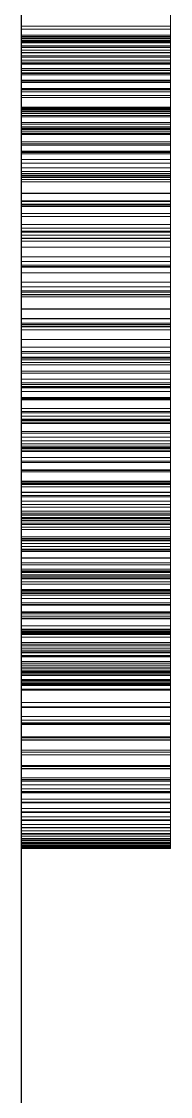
# Paper-space layout '01_三视图' of a CAD drawing. Header units: millimetres. Extents: x 8 to 451, y 8 to 289.
# Drawn here: x 157.5 to 157.64, y 236.946 to 237.959 of the extents above; entities that cross this region are included whole.
import ezdxf

# ---------------------------------------------------------------- set-up
doc = ezdxf.new("R2010")
doc.units = ezdxf.units.MM
doc.linetypes.add('WP_HIDDEN', pattern=[2.3, 1.5, -0.8])
doc.layers.add('HIDDEN', color=7, linetype='WP_HIDDEN', lineweight=13)
doc.layers.add('VISIBLE', color=7, linetype='CONTINUOUS', lineweight=25)

psp = doc.layouts.new('01_三视图')

# ---------------------------------------------------------------- linework, layer by layer
at = {"layer": 'HIDDEN'}
for points in [[(157.5, 238.7138), (157.5, 237.2067)], [(157.5, 237.619), (157.5, 238.7138)], [(157.64, 237.2067), (157.64, 238.7138)], [(157.64, 238.7138), (157.64, 237.619)], [(157.5, 237.9202), (157.5, 238.0826)], [(157.64, 238.0826), (157.64, 237.9202)], [(157.5, 237.9445), (157.5, 237.9831)], [(157.64, 237.9831), (157.64, 237.9445)], [(157.5, 237.9543), (157.5, 237.9722)], [(157.64, 237.9722), (157.64, 237.9543)], [(157.5, 237.9649), (157.5, 237.9458)], [(157.5, 237.9637), (157.5, 237.9397)], [(157.5, 237.961), (157.5, 237.9513)], [(157.5, 237.9585), (157.5, 237.9394)], [(157.64, 237.9458), (157.64, 237.9649)], [(157.64, 237.9397), (157.64, 237.9637)], [(157.64, 237.9513), (157.64, 237.961)], [(157.64, 237.9394), (157.64, 237.9585)], [(157.5, 237.9345), (157.5, 237.9543)], [(157.5, 237.9543), (157.64, 237.9543)], [(157.5, 237.9513), (157.5, 237.9423)], [(157.5, 237.9513), (157.64, 237.9513)], [(157.64, 237.9543), (157.64, 237.9345)], [(157.64, 237.9423), (157.64, 237.9513)], [(157.5, 237.9458), (157.5, 237.9249)], [(157.5, 237.9458), (157.64, 237.9458)], [(157.5, 237.9033), (157.5, 237.9445)], [(157.5, 237.9445), (157.64, 237.9445)], [(157.5, 237.9438), (157.5, 237.9425)], [(157.5, 237.9438), (157.64, 237.9438)], [(157.5, 237.9425), (157.5, 237.9438)], [(157.5, 237.9425), (157.5, 237.9384)], [(157.5, 237.9425), (157.64, 237.9425)], [(157.5, 237.9425), (157.64, 237.9425)], [(157.5, 237.9384), (157.5, 237.9425)], [(157.5, 237.9423), (157.5, 237.9339)], [(157.5, 237.9423), (157.64, 237.9423)], [(157.5, 237.9407), (157.5, 237.9395)], [(157.5, 237.9395), (157.5, 237.9407)], [(157.5, 237.9407), (157.64, 237.9407)], [(157.5, 237.9397), (157.5, 237.9144)], [(157.5, 237.9397), (157.64, 237.9397)], [(157.5, 237.9395), (157.5, 237.9356)], [(157.5, 237.9356), (157.5, 237.9395)], [(157.5, 237.9395), (157.64, 237.9395)], [(157.5, 237.9395), (157.64, 237.9395)], [(157.5, 237.9394), (157.5, 237.9183)], [(157.5, 237.9394), (157.64, 237.9394)], [(157.5, 237.9384), (157.5, 237.9317)], [(157.5, 237.9384), (157.64, 237.9384)], [(157.5, 237.9384), (157.64, 237.9384)], [(157.5, 237.9315), (157.5, 237.9384)], [(157.64, 237.9249), (157.64, 237.9458)], [(157.64, 237.9445), (157.64, 237.9033)], [(157.64, 237.9425), (157.64, 237.9438)], [(157.64, 237.9438), (157.64, 237.9425)], [(157.64, 237.9384), (157.64, 237.9425)], [(157.64, 237.9425), (157.64, 237.9384)], [(157.64, 237.9339), (157.64, 237.9423)], [(157.64, 237.9407), (157.64, 237.9395)], [(157.64, 237.9395), (157.64, 237.9407)], [(157.64, 237.9144), (157.64, 237.9397)], [(157.64, 237.9395), (157.64, 237.9356)], [(157.64, 237.9356), (157.64, 237.9395)], [(157.64, 237.9183), (157.64, 237.9394)], [(157.64, 237.9317), (157.64, 237.9384)], [(157.64, 237.9384), (157.64, 237.9315)], [(157.5, 237.9356), (157.5, 237.9292)], [(157.5, 237.9291), (157.5, 237.9356)], [(157.5, 237.9356), (157.64, 237.9356)], [(157.5, 237.9356), (157.64, 237.9356)], [(157.5, 237.9126), (157.5, 237.9345)], [(157.5, 237.9345), (157.64, 237.9345)], [(157.5, 237.9339), (157.5, 237.9261)], [(157.5, 237.9339), (157.64, 237.9339)], [(157.5, 237.9317), (157.5, 237.9222)], [(157.5, 237.9317), (157.64, 237.9317)], [(157.5, 237.9315), (157.64, 237.9315)], [(157.5, 237.922), (157.5, 237.9315)], [(157.5, 237.9292), (157.5, 237.9202)], [(157.5, 237.9292), (157.64, 237.9292)], [(157.5, 237.9201), (157.5, 237.9291)], [(157.5, 237.9291), (157.64, 237.9291)], [(157.64, 237.9356), (157.64, 237.9291)], [(157.64, 237.9292), (157.64, 237.9356)], [(157.64, 237.9345), (157.64, 237.9126)], [(157.64, 237.9261), (157.64, 237.9339)], [(157.64, 237.9222), (157.64, 237.9317)], [(157.64, 237.9315), (157.64, 237.922)], [(157.64, 237.9202), (157.64, 237.9292)], [(157.64, 237.9291), (157.64, 237.9201)], [(157.5, 237.9261), (157.5, 237.9189)], [(157.5, 237.9261), (157.64, 237.9261)], [(157.5, 237.9249), (157.5, 237.9024)], [(157.5, 237.9249), (157.64, 237.9249)], [(157.5, 237.9222), (157.5, 237.9101)], [(157.5, 237.9222), (157.64, 237.9222)], [(157.5, 237.922), (157.64, 237.922)], [(157.5, 237.9097), (157.5, 237.922)], [(157.5, 237.9202), (157.64, 237.9202)], [(157.5, 237.9084), (157.5, 237.9201)], [(157.5, 237.9201), (157.64, 237.9201)], [(157.5, 237.9189), (157.5, 237.9123)], [(157.5, 237.9189), (157.64, 237.9189)], [(157.5, 237.9183), (157.5, 237.895)], [(157.5, 237.9183), (157.64, 237.9183)], [(157.64, 237.9189), (157.64, 237.9261)], [(157.64, 237.9024), (157.64, 237.9249)], [(157.64, 237.9101), (157.64, 237.9222)], [(157.64, 237.922), (157.64, 237.9097)], [(157.64, 237.9201), (157.64, 237.9084)], [(157.64, 237.9123), (157.64, 237.9189)], [(157.64, 237.895), (157.64, 237.9183)], [(157.5, 237.9144), (157.5, 237.8869)], [(157.5, 237.9144), (157.64, 237.9144)], [(157.5, 237.8888), (157.5, 237.9126)], [(157.5, 237.9126), (157.64, 237.9126)], [(157.5, 237.9123), (157.5, 237.9011)], [(157.5, 237.9123), (157.64, 237.9123)], [(157.5, 237.9101), (157.5, 237.8953)], [(157.5, 237.9101), (157.64, 237.9101)], [(157.5, 237.9097), (157.64, 237.9097)], [(157.5, 237.8947), (157.5, 237.9097)], [(157.5, 237.8942), (157.5, 237.9084)], [(157.5, 237.9084), (157.64, 237.9084)], [(157.64, 237.8869), (157.64, 237.9144)], [(157.64, 237.9126), (157.64, 237.8888)], [(157.64, 237.9011), (157.64, 237.9123)], [(157.64, 237.8953), (157.64, 237.9101)], [(157.64, 237.9097), (157.64, 237.8947)], [(157.64, 237.9084), (157.64, 237.8942)], [(157.5, 237.8594), (157.5, 237.9033)], [(157.5, 237.9033), (157.64, 237.9033)], [(157.5, 237.9024), (157.5, 237.878)], [(157.5, 237.9024), (157.64, 237.9024)], [(157.5, 237.9011), (157.5, 237.8924)], [(157.5, 237.9011), (157.64, 237.9011)], [(157.64, 237.9033), (157.64, 237.8594)], [(157.64, 237.878), (157.64, 237.9024)], [(157.64, 237.8924), (157.64, 237.9011)], [(157.5, 237.8953), (157.5, 237.8777)], [(157.5, 237.8953), (157.64, 237.8953)], [(157.5, 237.895), (157.5, 237.8699)], [(157.5, 237.895), (157.64, 237.895)], [(157.5, 237.8947), (157.64, 237.8947)], [(157.5, 237.8769), (157.5, 237.8947)], [(157.5, 237.8774), (157.5, 237.8942)], [(157.5, 237.8942), (157.64, 237.8942)], [(157.5, 237.8924), (157.5, 237.8735)], [(157.5, 237.8924), (157.64, 237.8924)], [(157.5, 237.8633), (157.5, 237.8888)], [(157.5, 237.8888), (157.64, 237.8888)], [(157.5, 237.8869), (157.5, 237.8571)], [(157.5, 237.8869), (157.64, 237.8869)], [(157.64, 237.8777), (157.64, 237.8953)], [(157.64, 237.8699), (157.64, 237.895)], [(157.64, 237.8947), (157.64, 237.8769)], [(157.64, 237.8942), (157.64, 237.8774)], [(157.64, 237.8735), (157.64, 237.8924)], [(157.64, 237.8888), (157.64, 237.8633)], [(157.64, 237.8571), (157.64, 237.8869)], [(157.5, 237.878), (157.5, 237.8522)], [(157.5, 237.878), (157.64, 237.878)], [(157.5, 237.8777), (157.5, 237.8575)], [(157.5, 237.8777), (157.64, 237.8777)], [(157.5, 237.858), (157.5, 237.8774)], [(157.5, 237.8774), (157.64, 237.8774)], [(157.5, 237.8769), (157.64, 237.8769)], [(157.5, 237.8564), (157.5, 237.8769)], [(157.64, 237.8522), (157.64, 237.878)], [(157.64, 237.8575), (157.64, 237.8777)], [(157.64, 237.8774), (157.64, 237.858)], [(157.64, 237.8769), (157.64, 237.8564)], [(157.5, 237.876), (157.5, 237.2067)], [(157.5, 237.8755), (157.5, 237.876)], [(157.5, 237.876), (157.64, 237.876)], [(157.5, 237.8742), (157.5, 237.8755)], [(157.5, 237.8755), (157.64, 237.8755)], [(157.5, 237.8719), (157.5, 237.8742)], [(157.5, 237.8742), (157.64, 237.8742)], [(157.5, 237.8735), (157.5, 237.8546)], [(157.5, 237.8735), (157.64, 237.8735)], [(157.5, 237.8688), (157.5, 237.8719)], [(157.5, 237.8719), (157.64, 237.8719)], [(157.5, 237.8699), (157.5, 237.8434)], [(157.5, 237.8699), (157.64, 237.8699)], [(157.5, 237.862), (157.5, 237.8688)], [(157.5, 237.8688), (157.64, 237.8688)], [(157.64, 237.2067), (157.64, 237.876)], [(157.64, 237.876), (157.64, 237.8755)], [(157.64, 237.8755), (157.64, 237.8742)], [(157.64, 237.8742), (157.64, 237.8719)], [(157.64, 237.8546), (157.64, 237.8735)], [(157.64, 237.8719), (157.64, 237.8688)], [(157.64, 237.8434), (157.64, 237.8699)], [(157.64, 237.8688), (157.64, 237.862)], [(157.5, 237.8362), (157.5, 237.8633)], [(157.5, 237.8633), (157.64, 237.8633)], [(157.5, 237.8531), (157.5, 237.862)], [(157.5, 237.862), (157.64, 237.862)], [(157.5, 237.813), (157.5, 237.8594)], [(157.5, 237.8594), (157.64, 237.8594)], [(157.5, 237.8366), (157.5, 237.858)], [(157.5, 237.858), (157.64, 237.858)], [(157.5, 237.8575), (157.5, 237.8352)], [(157.5, 237.8575), (157.64, 237.8575)], [(157.5, 237.8571), (157.5, 237.8251)], [(157.5, 237.8571), (157.64, 237.8571)], [(157.5, 237.8564), (157.64, 237.8564)], [(157.5, 237.8339), (157.5, 237.8564)], [(157.64, 237.8633), (157.64, 237.8362)], [(157.64, 237.862), (157.64, 237.8531)], [(157.64, 237.8594), (157.64, 237.813)], [(157.64, 237.858), (157.64, 237.8366)], [(157.64, 237.8352), (157.64, 237.8575)], [(157.64, 237.8251), (157.64, 237.8571)], [(157.64, 237.8564), (157.64, 237.8339)], [(157.5, 237.8546), (157.5, 237.836)], [(157.5, 237.8546), (157.64, 237.8546)], [(157.5, 237.842), (157.5, 237.8531)], [(157.5, 237.8531), (157.64, 237.8531)], [(157.5, 237.8522), (157.5, 237.8252)], [(157.5, 237.8522), (157.64, 237.8522)], [(157.64, 237.836), (157.64, 237.8546)], [(157.64, 237.8531), (157.64, 237.842)], [(157.64, 237.8252), (157.64, 237.8522)], [(157.5, 237.8451), (157.5, 237.6591)], [(157.5, 237.8451), (157.64, 237.8451)], [(157.5, 237.8434), (157.5, 237.8153)], [(157.5, 237.8434), (157.64, 237.8434)], [(157.5, 237.8287), (157.5, 237.842)], [(157.5, 237.842), (157.64, 237.842)], [(157.5, 237.8138), (157.5, 237.8366)], [(157.5, 237.8366), (157.64, 237.8366)], [(157.5, 237.8077), (157.5, 237.8362)], [(157.5, 237.8362), (157.64, 237.8362)], [(157.5, 237.836), (157.5, 237.8174)], [(157.5, 237.836), (157.64, 237.836)], [(157.64, 237.6591), (157.64, 237.8451)], [(157.64, 237.8153), (157.64, 237.8434)], [(157.64, 237.842), (157.64, 237.8287)], [(157.64, 237.8366), (157.64, 237.8138)], [(157.64, 237.8362), (157.64, 237.8077)], [(157.64, 237.8174), (157.64, 237.836)], [(157.5, 237.8352), (157.5, 237.8116)], [(157.5, 237.8352), (157.64, 237.8352)], [(157.5, 237.8339), (157.64, 237.8339)], [(157.5, 237.8099), (157.5, 237.8339)], [(157.5, 237.8208), (157.5, 237.8287)], [(157.5, 237.8287), (157.64, 237.8287)], [(157.64, 237.8116), (157.64, 237.8352)], [(157.64, 237.8339), (157.64, 237.8099)], [(157.64, 237.8287), (157.64, 237.8208)], [(157.5, 237.8252), (157.5, 237.797)], [(157.5, 237.8252), (157.64, 237.8252)], [(157.5, 237.8251), (157.5, 237.7543)], [(157.5, 237.8251), (157.64, 237.8251)], [(157.5, 237.8116), (157.5, 237.8208)], [(157.5, 237.8208), (157.64, 237.8208)], [(157.5, 237.8174), (157.5, 237.7967)], [(157.5, 237.8174), (157.64, 237.8174)], [(157.64, 237.797), (157.64, 237.8252)], [(157.64, 237.7543), (157.64, 237.8251)], [(157.64, 237.8208), (157.64, 237.8116)], [(157.64, 237.7967), (157.64, 237.8174)], [(157.5, 237.8153), (157.5, 237.7856)], [(157.5, 237.8153), (157.64, 237.8153)], [(157.5, 237.7896), (157.5, 237.8138)], [(157.5, 237.8138), (157.64, 237.8138)], [(157.5, 237.7639), (157.5, 237.813)], [(157.5, 237.813), (157.64, 237.813)], [(157.5, 237.7891), (157.5, 237.8116)], [(157.5, 237.8116), (157.64, 237.8116)], [(157.5, 237.8116), (157.5, 237.7866)], [(157.5, 237.8099), (157.64, 237.8099)], [(157.5, 237.7844), (157.5, 237.8099)], [(157.5, 237.7777), (157.5, 237.8077)], [(157.5, 237.8077), (157.64, 237.8077)], [(157.64, 237.7856), (157.64, 237.8153)], [(157.64, 237.8138), (157.64, 237.7896)], [(157.64, 237.813), (157.64, 237.7639)], [(157.64, 237.8116), (157.64, 237.7891)], [(157.64, 237.7866), (157.64, 237.8116)], [(157.64, 237.8099), (157.64, 237.7844)], [(157.64, 237.8077), (157.64, 237.7777)], [(157.5, 237.797), (157.5, 237.7675)], [(157.5, 237.797), (157.64, 237.797)], [(157.5, 237.7967), (157.5, 237.7748)], [(157.5, 237.7967), (157.64, 237.7967)], [(157.64, 237.7675), (157.64, 237.797)], [(157.64, 237.7748), (157.64, 237.7967)], [(157.5, 237.7641), (157.5, 237.7896)], [(157.5, 237.7896), (157.64, 237.7896)], [(157.5, 237.7612), (157.5, 237.7891)], [(157.5, 237.7891), (157.64, 237.7891)], [(157.5, 237.7866), (157.5, 237.7603)], [(157.5, 237.7866), (157.64, 237.7866)], [(157.5, 237.7856), (157.5, 237.7545)], [(157.5, 237.7856), (157.64, 237.7856)], [(157.64, 237.7896), (157.64, 237.7641)], [(157.64, 237.7891), (157.64, 237.7612)], [(157.64, 237.7603), (157.64, 237.7866)], [(157.64, 237.7545), (157.64, 237.7856)], [(157.5, 237.7844), (157.64, 237.7844)], [(157.5, 237.7575), (157.5, 237.7844)], [(157.5, 237.7462), (157.5, 237.7777)], [(157.5, 237.7777), (157.64, 237.7777)], [(157.64, 237.7844), (157.64, 237.7575)], [(157.64, 237.7777), (157.64, 237.7462)], [(157.5, 237.7748), (157.5, 237.7516)], [(157.5, 237.7748), (157.64, 237.7748)], [(157.5, 237.7675), (157.5, 237.7368)], [(157.5, 237.7675), (157.64, 237.7675)], [(157.64, 237.7516), (157.64, 237.7748)], [(157.64, 237.7368), (157.64, 237.7675)], [(157.5, 237.7371), (157.5, 237.7641)], [(157.5, 237.7641), (157.64, 237.7641)], [(157.5, 237.7011), (157.5, 237.7639)], [(157.5, 237.7279), (157.5, 237.7612)], [(157.5, 237.7612), (157.64, 237.7612)], [(157.5, 237.7603), (157.5, 237.7327)], [(157.5, 237.7603), (157.64, 237.7603)], [(157.5, 237.7575), (157.64, 237.7575)], [(157.5, 237.7291), (157.5, 237.7575)], [(157.64, 237.7641), (157.64, 237.7371)], [(157.64, 237.7639), (157.64, 237.7011)], [(157.64, 237.7612), (157.64, 237.7279)], [(157.64, 237.7327), (157.64, 237.7603)], [(157.64, 237.7575), (157.64, 237.7291)], [(157.5, 237.7545), (157.5, 237.7218)], [(157.5, 237.7545), (157.64, 237.7545)], [(157.5, 237.7543), (157.5, 237.6745)], [(157.5, 237.7543), (157.64, 237.7543)], [(157.5, 237.7516), (157.5, 237.7272)], [(157.5, 237.7516), (157.64, 237.7516)], [(157.5, 237.7131), (157.5, 237.7462)], [(157.5, 237.7462), (157.64, 237.7462)], [(157.64, 237.7218), (157.64, 237.7545)], [(157.64, 237.6745), (157.64, 237.7543)], [(157.64, 237.7272), (157.64, 237.7516)], [(157.64, 237.7462), (157.64, 237.7131)], [(157.5, 237.7087), (157.5, 237.7371)], [(157.5, 237.7371), (157.64, 237.7371)], [(157.5, 237.7368), (157.5, 237.7049)], [(157.5, 237.7368), (157.64, 237.7368)], [(157.64, 237.7371), (157.64, 237.7087)], [(157.64, 237.7049), (157.64, 237.7368)], [(157.5, 237.7327), (157.5, 237.7037)], [(157.5, 237.7327), (157.64, 237.7327)], [(157.5, 237.7291), (157.64, 237.7291)], [(157.5, 237.6994), (157.5, 237.7291)], [(157.5, 237.688), (157.5, 237.7279)], [(157.5, 237.7279), (157.64, 237.7279)], [(157.5, 237.7272), (157.5, 237.7015)], [(157.5, 237.7272), (157.64, 237.7272)], [(157.64, 237.7037), (157.64, 237.7327)], [(157.64, 237.7291), (157.64, 237.6994)], [(157.64, 237.7279), (157.64, 237.688)], [(157.64, 237.7015), (157.64, 237.7272)], [(157.5, 237.7218), (157.5, 237.6876)], [(157.5, 237.7218), (157.64, 237.7218)], [(157.64, 237.6876), (157.64, 237.7218)], [(157.5, 237.6786), (157.5, 237.7131)], [(157.5, 237.7131), (157.64, 237.7131)], [(157.5, 237.6789), (157.5, 237.7087)], [(157.5, 237.7087), (157.64, 237.7087)], [(157.5, 237.7049), (157.5, 237.6718)], [(157.5, 237.7049), (157.64, 237.7049)], [(157.64, 237.7131), (157.64, 237.6786)], [(157.64, 237.7087), (157.64, 237.6789)], [(157.64, 237.6718), (157.64, 237.7049)], [(157.5, 237.7037), (157.5, 237.6733)], [(157.5, 237.7037), (157.64, 237.7037)], [(157.5, 237.7015), (157.5, 237.6746)], [(157.5, 237.7015), (157.64, 237.7015)], [(157.5, 237.6711), (157.5, 237.7011)], [(157.5, 237.7011), (157.64, 237.7011)], [(157.5, 237.6994), (157.64, 237.6994)], [(157.5, 237.6681), (157.5, 237.6994)], [(157.64, 237.6733), (157.64, 237.7037)], [(157.64, 237.6746), (157.64, 237.7015)], [(157.64, 237.7011), (157.64, 237.6711)], [(157.64, 237.6994), (157.64, 237.6681)], [(157.5, 237.64), (157.5, 237.688)], [(157.5, 237.688), (157.64, 237.688)], [(157.5, 237.6876), (157.5, 237.6519)], [(157.5, 237.6876), (157.64, 237.6876)], [(157.64, 237.688), (157.64, 237.64)], [(157.64, 237.6519), (157.64, 237.6876)], [(157.5, 237.6478), (157.5, 237.6789)], [(157.5, 237.6789), (157.64, 237.6789)], [(157.5, 237.6426), (157.5, 237.6786)], [(157.5, 237.6786), (157.64, 237.6786)], [(157.5, 237.6746), (157.5, 237.6464)], [(157.5, 237.6746), (157.64, 237.6746)], [(157.5, 237.6745), (157.5, 237.6102)], [(157.64, 237.6789), (157.64, 237.6478)], [(157.64, 237.6786), (157.64, 237.6426)], [(157.64, 237.6464), (157.64, 237.6746)], [(157.64, 237.6102), (157.64, 237.6745)], [(157.5, 237.6733), (157.5, 237.6416)], [(157.5, 237.6733), (157.64, 237.6733)], [(157.5, 237.6718), (157.5, 237.6375)], [(157.5, 237.6718), (157.64, 237.6718)], [(157.5, 237.6421), (157.5, 237.6711)], [(157.5, 237.6711), (157.64, 237.6711)], [(157.5, 237.6681), (157.64, 237.6681)], [(157.5, 237.6354), (157.5, 237.6681)], [(157.64, 237.6416), (157.64, 237.6733)], [(157.64, 237.6375), (157.64, 237.6718)], [(157.64, 237.6711), (157.64, 237.6421)], [(157.64, 237.6681), (157.64, 237.6354)], [(157.5, 237.6591), (157.64, 237.6591)], [(157.5, 237.6519), (157.5, 237.6274)], [(157.5, 237.6519), (157.64, 237.6519)], [(157.5, 237.615), (157.5, 237.6478)], [(157.5, 237.6478), (157.64, 237.6478)], [(157.5, 237.6464), (157.5, 237.6169)], [(157.5, 237.6464), (157.64, 237.6464)], [(157.64, 237.6274), (157.64, 237.6519)], [(157.64, 237.6478), (157.64, 237.615)], [(157.64, 237.6169), (157.64, 237.6464)], [(157.5, 237.6182), (157.5, 237.6426)], [(157.5, 237.6426), (157.64, 237.6426)], [(157.5, 237.6141), (157.5, 237.6421)], [(157.5, 237.6421), (157.64, 237.6421)], [(157.5, 237.6416), (157.5, 237.6219)], [(157.5, 237.6416), (157.64, 237.6416)], [(157.5, 237.5841), (157.5, 237.64)], [(157.5, 237.64), (157.64, 237.64)], [(157.5, 237.6375), (157.5, 237.6136)], [(157.5, 237.6375), (157.64, 237.6375)], [(157.5, 237.6354), (157.64, 237.6354)], [(157.5, 237.6032), (157.5, 237.6354)], [(157.64, 237.6426), (157.64, 237.6182)], [(157.64, 237.6421), (157.64, 237.6141)], [(157.64, 237.6219), (157.64, 237.6416)], [(157.64, 237.64), (157.64, 237.5841)], [(157.64, 237.6136), (157.64, 237.6375)], [(157.64, 237.6354), (157.64, 237.6032)], [(157.5, 237.6046), (157.5, 237.6293)], [(157.5, 237.6293), (157.5, 237.5913)], [(157.5, 237.6293), (157.64, 237.6293)], [(157.5, 237.6274), (157.5, 237.6035)], [(157.5, 237.6274), (157.64, 237.6274)], [(157.64, 237.6293), (157.64, 237.6046)], [(157.64, 237.5913), (157.64, 237.6293)], [(157.64, 237.6035), (157.64, 237.6274)], [(157.5, 237.6219), (157.5, 237.6023)], [(157.5, 237.6219), (157.64, 237.6219)], [(157.5, 237.5573), (157.5, 237.619)], [(157.5, 237.619), (157.5, 237.5542)], [(157.5, 237.5943), (157.5, 237.6182)], [(157.5, 237.6182), (157.64, 237.6182)], [(157.5, 237.6169), (157.5, 237.2067)], [(157.5, 237.6169), (157.64, 237.6169)], [(157.5, 237.5836), (157.5, 237.615)], [(157.5, 237.615), (157.64, 237.615)], [(157.5, 237.587), (157.5, 237.6141)], [(157.5, 237.6141), (157.64, 237.6141)], [(157.5, 237.6136), (157.5, 237.5901)], [(157.5, 237.6136), (157.64, 237.6136)], [(157.64, 237.6023), (157.64, 237.6219)], [(157.64, 237.619), (157.64, 237.5573)], [(157.64, 237.5542), (157.64, 237.619)], [(157.64, 237.6182), (157.64, 237.5943)], [(157.64, 237.2067), (157.64, 237.6169)], [(157.64, 237.615), (157.64, 237.5836)], [(157.64, 237.6141), (157.64, 237.587)], [(157.64, 237.5901), (157.64, 237.6136)], [(157.5, 237.6102), (157.5, 237.5572)], [(157.5, 237.6102), (157.64, 237.6102)], [(157.5, 237.5813), (157.5, 237.6046)], [(157.5, 237.6046), (157.64, 237.6046)], [(157.5, 237.6035), (157.5, 237.58)], [(157.5, 237.6035), (157.64, 237.6035)], [(157.5, 237.6032), (157.64, 237.6032)], [(157.5, 237.5725), (157.5, 237.6032)], [(157.64, 237.5572), (157.64, 237.6102)], [(157.64, 237.6046), (157.64, 237.5813)], [(157.64, 237.58), (157.64, 237.6035)], [(157.64, 237.6032), (157.64, 237.5725)], [(157.5, 237.6023), (157.5, 237.5829)], [(157.5, 237.6023), (157.64, 237.6023)], [(157.5, 237.5709), (157.5, 237.5943)], [(157.5, 237.5943), (157.64, 237.5943)], [(157.64, 237.5829), (157.64, 237.6023)], [(157.64, 237.5943), (157.64, 237.5709)], [(157.5, 237.5913), (157.5, 237.5561)], [(157.5, 237.5913), (157.64, 237.5913)], [(157.5, 237.5901), (157.5, 237.5672)], [(157.5, 237.5901), (157.64, 237.5901)], [(157.5, 237.5609), (157.5, 237.587)], [(157.5, 237.587), (157.64, 237.587)], [(157.5, 237.5203), (157.5, 237.5841)], [(157.5, 237.5841), (157.64, 237.5841)], [(157.5, 237.5536), (157.5, 237.5836)], [(157.5, 237.5836), (157.64, 237.5836)], [(157.5, 237.5829), (157.5, 237.5637)], [(157.5, 237.5829), (157.64, 237.5829)], [(157.64, 237.5561), (157.64, 237.5913)], [(157.64, 237.5672), (157.64, 237.5901)], [(157.64, 237.587), (157.64, 237.5609)], [(157.64, 237.5841), (157.64, 237.5203)], [(157.64, 237.5836), (157.64, 237.5536)], [(157.64, 237.5637), (157.64, 237.5829)], [(157.5, 237.5586), (157.5, 237.5813)], [(157.5, 237.5813), (157.64, 237.5813)], [(157.5, 237.58), (157.5, 237.5569)], [(157.5, 237.58), (157.64, 237.58)], [(157.5, 237.5725), (157.64, 237.5725)], [(157.5, 237.5432), (157.5, 237.5725)], [(157.64, 237.5813), (157.64, 237.5586)], [(157.64, 237.5569), (157.64, 237.58)], [(157.64, 237.5725), (157.64, 237.5432)], [(157.5, 237.548), (157.5, 237.5709)], [(157.5, 237.5709), (157.64, 237.5709)], [(157.5, 237.5672), (157.5, 237.5447)], [(157.5, 237.5672), (157.64, 237.5672)], [(157.5, 237.5637), (157.5, 237.5446)], [(157.5, 237.5637), (157.64, 237.5637)], [(157.64, 237.5709), (157.64, 237.548)], [(157.64, 237.5447), (157.64, 237.5672)], [(157.64, 237.5446), (157.64, 237.5637)], [(157.5, 237.5357), (157.5, 237.5609)], [(157.5, 237.5609), (157.64, 237.5609)], [(157.5, 237.5365), (157.5, 237.5586)], [(157.5, 237.5586), (157.64, 237.5586)], [(157.5, 237.4956), (157.5, 237.5573)], [(157.5, 237.5573), (157.64, 237.5573)], [(157.5, 237.5572), (157.5, 237.5154)], [(157.5, 237.5572), (157.64, 237.5572)], [(157.5, 237.5569), (157.5, 237.5344)], [(157.5, 237.5569), (157.64, 237.5569)], [(157.5, 237.5561), (157.5, 237.5236)], [(157.5, 237.5561), (157.64, 237.5561)], [(157.5, 237.5542), (157.5, 237.4915)], [(157.5, 237.5542), (157.64, 237.5542)], [(157.5, 237.5249), (157.5, 237.5536)], [(157.5, 237.5536), (157.64, 237.5536)], [(157.64, 237.5609), (157.64, 237.5357)], [(157.64, 237.5586), (157.64, 237.5365)], [(157.64, 237.5573), (157.64, 237.4956)], [(157.64, 237.5154), (157.64, 237.5572)], [(157.64, 237.5344), (157.64, 237.5569)], [(157.64, 237.5236), (157.64, 237.5561)], [(157.64, 237.4915), (157.64, 237.5542)], [(157.64, 237.5536), (157.64, 237.5249)], [(157.5, 237.5256), (157.5, 237.548)], [(157.5, 237.548), (157.64, 237.548)], [(157.5, 237.5447), (157.5, 237.5227)], [(157.5, 237.5447), (157.64, 237.5447)], [(157.5, 237.5446), (157.5, 237.5257)], [(157.5, 237.5446), (157.64, 237.5446)], [(157.5, 237.5432), (157.64, 237.5432)], [(157.5, 237.5154), (157.5, 237.5432)], [(157.64, 237.548), (157.64, 237.5256)], [(157.64, 237.5227), (157.64, 237.5447)], [(157.64, 237.5257), (157.64, 237.5446)], [(157.64, 237.5432), (157.64, 237.5154)], [(157.5, 237.5149), (157.5, 237.5365)], [(157.5, 237.5365), (157.64, 237.5365)], [(157.5, 237.511), (157.5, 237.5357)], [(157.5, 237.5357), (157.64, 237.5357)], [(157.5, 237.5344), (157.5, 237.5123)], [(157.5, 237.5344), (157.64, 237.5344)], [(157.64, 237.5365), (157.64, 237.5149)], [(157.64, 237.5357), (157.64, 237.511)], [(157.64, 237.5123), (157.64, 237.5344)], [(157.5, 237.5257), (157.5, 237.507)], [(157.5, 237.5257), (157.64, 237.5257)], [(157.5, 237.5038), (157.5, 237.5256)], [(157.5, 237.5256), (157.64, 237.5256)], [(157.5, 237.4976), (157.5, 237.5249)], [(157.5, 237.5249), (157.64, 237.5249)], [(157.5, 237.5236), (157.5, 237.4939)], [(157.5, 237.5236), (157.64, 237.5236)], [(157.5, 237.5227), (157.5, 237.5012)], [(157.5, 237.5227), (157.64, 237.5227)], [(157.64, 237.507), (157.64, 237.5257)], [(157.64, 237.5256), (157.64, 237.5038)], [(157.64, 237.5249), (157.64, 237.4976)], [(157.64, 237.4939), (157.64, 237.5236)], [(157.64, 237.5012), (157.64, 237.5227)], [(157.5, 237.2067), (157.5, 237.5203)], [(157.5, 237.5203), (157.64, 237.5203)], [(157.5, 237.5154), (157.5, 237.4848)], [(157.5, 237.5154), (157.64, 237.5154)], [(157.5, 237.5154), (157.64, 237.5154)], [(157.5, 237.489), (157.5, 237.5154)], [(157.5, 237.4938), (157.5, 237.5149)], [(157.5, 237.5149), (157.64, 237.5149)], [(157.5, 237.5123), (157.5, 237.4907)], [(157.5, 237.5123), (157.64, 237.5123)], [(157.64, 237.5203), (157.64, 237.2067)], [(157.64, 237.4848), (157.64, 237.5154)], [(157.64, 237.5154), (157.64, 237.489)], [(157.64, 237.5149), (157.64, 237.4938)], [(157.64, 237.4907), (157.64, 237.5123)], [(157.5, 237.4862), (157.5, 237.511)], [(157.5, 237.511), (157.64, 237.511)], [(157.5, 237.507), (157.5, 237.4884)], [(157.5, 237.507), (157.64, 237.507)], [(157.5, 237.4824), (157.5, 237.5038)], [(157.5, 237.5038), (157.64, 237.5038)], [(157.64, 237.511), (157.64, 237.4862)], [(157.64, 237.4884), (157.64, 237.507)], [(157.64, 237.5038), (157.64, 237.4824)], [(157.5, 237.5012), (157.5, 237.4802)], [(157.5, 237.5012), (157.64, 237.5012)], [(157.5, 237.4716), (157.5, 237.4976)], [(157.5, 237.4976), (157.64, 237.4976)], [(157.5, 237.4339), (157.5, 237.4956)], [(157.5, 237.4956), (157.64, 237.4956)], [(157.5, 237.4939), (157.5, 237.467)], [(157.5, 237.4939), (157.64, 237.4939)], [(157.5, 237.4733), (157.5, 237.4938)], [(157.5, 237.4938), (157.64, 237.4938)], [(157.5, 237.4915), (157.5, 237.4308)], [(157.5, 237.4915), (157.64, 237.4915)], [(157.64, 237.4802), (157.64, 237.5012)], [(157.64, 237.4976), (157.64, 237.4716)], [(157.64, 237.4956), (157.64, 237.4339)], [(157.64, 237.467), (157.64, 237.4939)], [(157.64, 237.4938), (157.64, 237.4733)], [(157.64, 237.4308), (157.64, 237.4915)], [(157.5, 237.4907), (157.5, 237.4695)], [(157.5, 237.4907), (157.64, 237.4907)], [(157.5, 237.489), (157.64, 237.489)], [(157.5, 237.4641), (157.5, 237.489)], [(157.5, 237.4884), (157.64, 237.4884)], [(157.5, 237.4884), (157.5, 237.4704)], [(157.5, 237.4612), (157.5, 237.4862)], [(157.5, 237.4862), (157.64, 237.4862)], [(157.5, 237.4848), (157.5, 237.4599)], [(157.5, 237.4848), (157.64, 237.4848)], [(157.5, 237.4616), (157.5, 237.4824)], [(157.5, 237.4824), (157.64, 237.4824)], [(157.64, 237.4695), (157.64, 237.4907)], [(157.64, 237.489), (157.64, 237.4641)], [(157.64, 237.4704), (157.64, 237.4884)], [(157.64, 237.4862), (157.64, 237.4612)], [(157.64, 237.4599), (157.64, 237.4848)], [(157.64, 237.4824), (157.64, 237.4616)], [(157.5, 237.4802), (157.5, 237.4596)], [(157.5, 237.4802), (157.64, 237.4802)], [(157.5, 237.4533), (157.5, 237.4733)], [(157.5, 237.4733), (157.64, 237.4733)], [(157.5, 237.4469), (157.5, 237.4716)], [(157.5, 237.4716), (157.64, 237.4716)], [(157.64, 237.4596), (157.64, 237.4802)], [(157.64, 237.4733), (157.64, 237.4533)], [(157.64, 237.4716), (157.64, 237.4469)], [(157.5, 237.4704), (157.5, 237.4535)], [(157.5, 237.4704), (157.64, 237.4704)], [(157.5, 237.4695), (157.5, 237.4488)], [(157.5, 237.4695), (157.64, 237.4695)], [(157.5, 237.467), (157.5, 237.4428)], [(157.5, 237.467), (157.64, 237.467)], [(157.5, 237.4641), (157.64, 237.4641)], [(157.5, 237.4406), (157.5, 237.4641)], [(157.5, 237.4412), (157.5, 237.4616)], [(157.5, 237.4616), (157.64, 237.4616)], [(157.5, 237.4362), (157.5, 237.4612)], [(157.5, 237.4612), (157.64, 237.4612)], [(157.64, 237.4535), (157.64, 237.4704)], [(157.64, 237.4488), (157.64, 237.4695)], [(157.64, 237.4428), (157.64, 237.467)], [(157.64, 237.4641), (157.64, 237.4406)], [(157.64, 237.4616), (157.64, 237.4412)], [(157.64, 237.4612), (157.64, 237.4362)], [(157.5, 237.4599), (157.5, 237.4348)], [(157.5, 237.4599), (157.64, 237.4599)], [(157.5, 237.4596), (157.5, 237.4396)], [(157.5, 237.4596), (157.64, 237.4596)], [(157.5, 237.4535), (157.5, 237.4376)], [(157.5, 237.4535), (157.64, 237.4535)], [(157.5, 237.4339), (157.5, 237.4533)], [(157.5, 237.4533), (157.64, 237.4533)], [(157.64, 237.4348), (157.64, 237.4599)], [(157.64, 237.4396), (157.64, 237.4596)], [(157.64, 237.4376), (157.64, 237.4535)], [(157.64, 237.4533), (157.64, 237.4339)], [(157.5, 237.4488), (157.5, 237.4286)], [(157.5, 237.4488), (157.64, 237.4488)], [(157.5, 237.4236), (157.5, 237.4469)], [(157.5, 237.4469), (157.64, 237.4469)], [(157.5, 237.4428), (157.5, 237.4213)], [(157.5, 237.4428), (157.64, 237.4428)], [(157.5, 237.4214), (157.5, 237.4412)], [(157.5, 237.4412), (157.64, 237.4412)], [(157.64, 237.4286), (157.64, 237.4488)], [(157.64, 237.4469), (157.64, 237.4236)], [(157.64, 237.4213), (157.64, 237.4428)], [(157.64, 237.4412), (157.64, 237.4214)], [(157.5, 237.4406), (157.64, 237.4406)], [(157.5, 237.4185), (157.5, 237.4406)], [(157.5, 237.4396), (157.5, 237.42)], [(157.5, 237.4396), (157.64, 237.4396)], [(157.5, 237.4376), (157.5, 237.4227)], [(157.5, 237.4376), (157.64, 237.4376)], [(157.5, 237.4111), (157.5, 237.4362)], [(157.5, 237.4362), (157.64, 237.4362)], [(157.5, 237.4348), (157.5, 237.4097)], [(157.5, 237.4348), (157.64, 237.4348)], [(157.5, 237.3722), (157.5, 237.4339)], [(157.5, 237.4151), (157.5, 237.4339)], [(157.5, 237.4339), (157.64, 237.4339)], [(157.5, 237.4308), (157.5, 237.3722)], [(157.5, 237.4308), (157.64, 237.4308)], [(157.64, 237.4406), (157.64, 237.4185)], [(157.64, 237.42), (157.64, 237.4396)], [(157.64, 237.4227), (157.64, 237.4376)], [(157.64, 237.4362), (157.64, 237.4111)], [(157.64, 237.4097), (157.64, 237.4348)], [(157.64, 237.4339), (157.64, 237.3722)], [(157.64, 237.4339), (157.64, 237.4151)], [(157.64, 237.3722), (157.64, 237.4308)], [(157.5, 237.4286), (157.5, 237.4089)], [(157.5, 237.4286), (157.64, 237.4286)], [(157.5, 237.4024), (157.5, 237.4236)], [(157.5, 237.4236), (157.64, 237.4236)], [(157.5, 237.4227), (157.5, 237.4089)], [(157.5, 237.4227), (157.64, 237.4227)], [(157.5, 237.4021), (157.5, 237.4214)], [(157.5, 237.4214), (157.64, 237.4214)], [(157.5, 237.4213), (157.5, 237.4026)], [(157.5, 237.4213), (157.64, 237.4213)], [(157.64, 237.4089), (157.64, 237.4286)], [(157.64, 237.4236), (157.64, 237.4024)], [(157.64, 237.4089), (157.64, 237.4227)], [(157.64, 237.4214), (157.64, 237.4021)], [(157.64, 237.4026), (157.64, 237.4213)], [(157.5, 237.42), (157.5, 237.4009)], [(157.5, 237.42), (157.64, 237.42)], [(157.5, 237.4185), (157.64, 237.4185)], [(157.5, 237.3985), (157.5, 237.4185)], [(157.5, 237.3967), (157.5, 237.4151)], [(157.5, 237.4151), (157.64, 237.4151)], [(157.5, 237.3859), (157.5, 237.4111)], [(157.5, 237.4111), (157.64, 237.4111)], [(157.64, 237.4009), (157.64, 237.42)], [(157.64, 237.4185), (157.64, 237.3985)], [(157.64, 237.4151), (157.64, 237.3967)], [(157.64, 237.4111), (157.64, 237.3859)], [(157.5, 237.4097), (157.5, 237.3846)], [(157.5, 237.4097), (157.64, 237.4097)], [(157.5, 237.4089), (157.5, 237.3896)], [(157.5, 237.4089), (157.64, 237.4089)], [(157.5, 237.4089), (157.5, 237.3962)], [(157.5, 237.4089), (157.64, 237.4089)], [(157.5, 237.4026), (157.5, 237.3863)], [(157.5, 237.4026), (157.64, 237.4026)], [(157.5, 237.3841), (157.5, 237.4024)], [(157.5, 237.4024), (157.64, 237.4024)], [(157.5, 237.3833), (157.5, 237.4021)], [(157.5, 237.4021), (157.64, 237.4021)], [(157.5, 237.4009), (157.5, 237.3823)], [(157.5, 237.4009), (157.64, 237.4009)], [(157.64, 237.3846), (157.64, 237.4097)], [(157.64, 237.3896), (157.64, 237.4089)], [(157.64, 237.3962), (157.64, 237.4089)], [(157.64, 237.3863), (157.64, 237.4026)], [(157.64, 237.4024), (157.64, 237.3841)], [(157.64, 237.4021), (157.64, 237.3833)], [(157.64, 237.3823), (157.64, 237.4009)], [(157.5, 237.3985), (157.64, 237.3985)], [(157.5, 237.3812), (157.5, 237.3985)], [(157.5, 237.3789), (157.5, 237.3967)], [(157.5, 237.3967), (157.64, 237.3967)], [(157.5, 237.3962), (157.5, 237.3845)], [(157.5, 237.3962), (157.64, 237.3962)], [(157.64, 237.3985), (157.64, 237.3812)], [(157.64, 237.3967), (157.64, 237.3789)], [(157.64, 237.3845), (157.64, 237.3962)], [(157.5, 237.3896), (157.5, 237.3708)], [(157.5, 237.3896), (157.64, 237.3896)], [(157.5, 237.3863), (157.5, 237.3722)], [(157.5, 237.3863), (157.64, 237.3863)], [(157.5, 237.3606), (157.5, 237.3859)], [(157.5, 237.3859), (157.64, 237.3859)], [(157.5, 237.3846), (157.5, 237.2067)], [(157.5, 237.3846), (157.64, 237.3846)], [(157.5, 237.3845), (157.5, 237.3738)], [(157.5, 237.3845), (157.64, 237.3845)], [(157.5, 237.3685), (157.5, 237.3841)], [(157.5, 237.3841), (157.64, 237.3841)], [(157.5, 237.365), (157.5, 237.3833)], [(157.5, 237.3833), (157.64, 237.3833)], [(157.5, 237.3823), (157.5, 237.3641)], [(157.5, 237.3823), (157.64, 237.3823)], [(157.5, 237.3812), (157.64, 237.3812)], [(157.5, 237.3665), (157.5, 237.3812)], [(157.64, 237.3708), (157.64, 237.3896)], [(157.64, 237.3722), (157.64, 237.3863)], [(157.64, 237.3859), (157.64, 237.3606)], [(157.64, 237.2067), (157.64, 237.3846)], [(157.64, 237.3738), (157.64, 237.3845)], [(157.64, 237.3841), (157.64, 237.3685)], [(157.64, 237.3833), (157.64, 237.365)], [(157.64, 237.3641), (157.64, 237.3823)], [(157.64, 237.3812), (157.64, 237.3665)], [(157.5, 237.3617), (157.5, 237.3789)], [(157.5, 237.3789), (157.64, 237.3789)], [(157.5, 237.3738), (157.5, 237.3643)], [(157.5, 237.3738), (157.64, 237.3738)], [(157.5, 237.3722), (157.5, 237.3603)], [(157.5, 237.3722), (157.64, 237.3722)], [(157.5, 237.3722), (157.64, 237.3722)], [(157.5, 237.3708), (157.5, 237.3525)], [(157.5, 237.3708), (157.64, 237.3708)], [(157.64, 237.3789), (157.64, 237.3617)], [(157.64, 237.3643), (157.64, 237.3738)], [(157.64, 237.3603), (157.64, 237.3722)], [(157.64, 237.3525), (157.64, 237.3708)], [(157.5, 237.3558), (157.5, 237.3685)], [(157.5, 237.3685), (157.64, 237.3685)], [(157.5, 237.3665), (157.64, 237.3665)], [(157.5, 237.3545), (157.5, 237.3665)], [(157.5, 237.3472), (157.5, 237.365)], [(157.5, 237.365), (157.64, 237.365)], [(157.5, 237.3643), (157.5, 237.356)], [(157.5, 237.3643), (157.64, 237.3643)], [(157.5, 237.3641), (157.5, 237.3465)], [(157.5, 237.3641), (157.64, 237.3641)], [(157.5, 237.345), (157.5, 237.3617)], [(157.5, 237.3617), (157.64, 237.3617)], [(157.5, 237.3352), (157.5, 237.3606)], [(157.5, 237.3606), (157.64, 237.3606)], [(157.5, 237.3603), (157.5, 237.3505)], [(157.5, 237.3603), (157.64, 237.3603)], [(157.64, 237.3685), (157.64, 237.3558)], [(157.64, 237.3665), (157.64, 237.3545)], [(157.64, 237.365), (157.64, 237.3472)], [(157.64, 237.356), (157.64, 237.3643)], [(157.64, 237.3465), (157.64, 237.3641)], [(157.64, 237.3617), (157.64, 237.345)], [(157.64, 237.3606), (157.64, 237.3352)], [(157.64, 237.3505), (157.64, 237.3603)], [(157.5, 237.356), (157.5, 237.349)], [(157.5, 237.356), (157.64, 237.356)], [(157.5, 237.3459), (157.5, 237.3558)], [(157.5, 237.3558), (157.64, 237.3558)], [(157.5, 237.3545), (157.64, 237.3545)], [(157.5, 237.3452), (157.5, 237.3545)], [(157.5, 237.3525), (157.5, 237.3346)], [(157.5, 237.3525), (157.64, 237.3525)], [(157.5, 237.3505), (157.5, 237.3429)], [(157.5, 237.3505), (157.64, 237.3505)], [(157.64, 237.349), (157.64, 237.356)], [(157.64, 237.3558), (157.64, 237.3459)], [(157.64, 237.3545), (157.64, 237.3452)], [(157.64, 237.3346), (157.64, 237.3525)], [(157.64, 237.3429), (157.64, 237.3505)], [(157.5, 237.349), (157.5, 237.3433)], [(157.5, 237.349), (157.64, 237.349)], [(157.5, 237.3299), (157.5, 237.3472)], [(157.5, 237.3472), (157.64, 237.3472)], [(157.5, 237.3465), (157.5, 237.3293)], [(157.5, 237.3465), (157.64, 237.3465)], [(157.5, 237.3388), (157.5, 237.3459)], [(157.5, 237.3459), (157.64, 237.3459)], [(157.5, 237.3452), (157.64, 237.3452)], [(157.5, 237.3385), (157.5, 237.3452)], [(157.5, 237.3289), (157.5, 237.345)], [(157.5, 237.345), (157.64, 237.345)], [(157.5, 237.3433), (157.5, 237.3389)], [(157.5, 237.3433), (157.64, 237.3433)], [(157.5, 237.3429), (157.5, 237.3375)], [(157.5, 237.3429), (157.64, 237.3429)], [(157.64, 237.3433), (157.64, 237.349)], [(157.64, 237.3472), (157.64, 237.3299)], [(157.64, 237.3293), (157.64, 237.3465)], [(157.64, 237.3459), (157.64, 237.3388)], [(157.64, 237.3452), (157.64, 237.3385)], [(157.64, 237.345), (157.64, 237.3289)], [(157.64, 237.3389), (157.64, 237.3433)], [(157.64, 237.3375), (157.64, 237.3429)], [(157.5, 237.3389), (157.5, 237.3357)], [(157.5, 237.3389), (157.64, 237.3389)], [(157.5, 237.3346), (157.5, 237.3388)], [(157.5, 237.3388), (157.64, 237.3388)], [(157.5, 237.3385), (157.64, 237.3385)], [(157.5, 237.3345), (157.5, 237.3385)], [(157.5, 237.3375), (157.5, 237.3343)], [(157.5, 237.3375), (157.64, 237.3375)], [(157.5, 237.3357), (157.5, 237.3338)], [(157.5, 237.3357), (157.64, 237.3357)], [(157.5, 237.3041), (157.5, 237.3352)], [(157.5, 237.3352), (157.64, 237.3352)], [(157.5, 237.3346), (157.5, 237.3172)], [(157.5, 237.3332), (157.5, 237.3346)], [(157.5, 237.3346), (157.64, 237.3346)], [(157.5, 237.3346), (157.64, 237.3346)], [(157.5, 237.3345), (157.64, 237.3345)], [(157.5, 237.3332), (157.5, 237.3345)], [(157.5, 237.3343), (157.5, 237.3332)], [(157.5, 237.3343), (157.64, 237.3343)], [(157.5, 237.3338), (157.5, 237.3332)], [(157.5, 237.3338), (157.64, 237.3338)], [(157.5, 237.3332), (157.64, 237.3332)], [(157.5, 237.3131), (157.5, 237.3299)], [(157.5, 237.3299), (157.64, 237.3299)], [(157.64, 237.3357), (157.64, 237.3389)], [(157.64, 237.3388), (157.64, 237.3346)], [(157.64, 237.3385), (157.64, 237.3345)], [(157.64, 237.3343), (157.64, 237.3375)], [(157.64, 237.3338), (157.64, 237.3357)], [(157.64, 237.3352), (157.64, 237.3041)], [(157.64, 237.3346), (157.64, 237.3332)], [(157.64, 237.3172), (157.64, 237.3346)], [(157.64, 237.3345), (157.64, 237.3332)], [(157.64, 237.3332), (157.64, 237.3343)], [(157.64, 237.3332), (157.64, 237.3338)], [(157.64, 237.3299), (157.64, 237.3131)], [(157.5, 237.3293), (157.5, 237.3126)], [(157.5, 237.3293), (157.64, 237.3293)], [(157.5, 237.3133), (157.5, 237.3289)], [(157.5, 237.3289), (157.64, 237.3289)], [(157.64, 237.3126), (157.64, 237.3293)], [(157.64, 237.3289), (157.64, 237.3133)], [(157.5, 237.3172), (157.5, 237.3006)], [(157.5, 237.3172), (157.64, 237.3172)], [(157.5, 237.2982), (157.5, 237.3133)], [(157.5, 237.3133), (157.64, 237.3133)], [(157.5, 237.2971), (157.5, 237.3131)], [(157.5, 237.3131), (157.64, 237.3131)], [(157.5, 237.3126), (157.5, 237.2967)], [(157.5, 237.3126), (157.64, 237.3126)], [(157.64, 237.3006), (157.64, 237.3172)], [(157.64, 237.3133), (157.64, 237.2982)], [(157.64, 237.3131), (157.64, 237.2971)], [(157.64, 237.2967), (157.64, 237.3126)], [(157.5, 237.2723), (157.5, 237.3041)], [(157.5, 237.3041), (157.64, 237.3041)], [(157.5, 237.3006), (157.5, 237.2851)], [(157.5, 237.3006), (157.64, 237.3006)], [(157.64, 237.3041), (157.64, 237.2723)], [(157.64, 237.2851), (157.64, 237.3006)], [(157.5, 237.2839), (157.5, 237.2982)], [(157.5, 237.2982), (157.64, 237.2982)], [(157.5, 237.2822), (157.5, 237.2971)], [(157.5, 237.2971), (157.64, 237.2971)], [(157.5, 237.2967), (157.5, 237.2818)], [(157.5, 237.2967), (157.64, 237.2967)], [(157.64, 237.2982), (157.64, 237.2839)], [(157.64, 237.2971), (157.64, 237.2822)], [(157.64, 237.2818), (157.64, 237.2967)], [(157.5, 237.2851), (157.5, 237.2706)], [(157.5, 237.2851), (157.64, 237.2851)], [(157.5, 237.2705), (157.5, 237.2839)], [(157.5, 237.2839), (157.64, 237.2839)], [(157.5, 237.2682), (157.5, 237.2822)], [(157.5, 237.2822), (157.64, 237.2822)], [(157.5, 237.2818), (157.5, 237.2679)], [(157.5, 237.2818), (157.64, 237.2818)], [(157.64, 237.2706), (157.64, 237.2851)], [(157.64, 237.2839), (157.64, 237.2705)], [(157.64, 237.2822), (157.64, 237.2682)], [(157.64, 237.2679), (157.64, 237.2818)], [(157.5, 237.2398), (157.5, 237.2723)], [(157.5, 237.2723), (157.64, 237.2723)], [(157.5, 237.2706), (157.5, 237.2572)], [(157.5, 237.2706), (157.64, 237.2706)], [(157.5, 237.258), (157.5, 237.2705)], [(157.5, 237.2705), (157.64, 237.2705)], [(157.64, 237.2723), (157.64, 237.2398)], [(157.64, 237.2572), (157.64, 237.2706)], [(157.64, 237.2705), (157.64, 237.258)], [(157.5, 237.2553), (157.5, 237.2682)], [(157.5, 237.2682), (157.64, 237.2682)], [(157.5, 237.2679), (157.5, 237.255)], [(157.5, 237.2679), (157.64, 237.2679)], [(157.64, 237.2682), (157.64, 237.2553)], [(157.64, 237.255), (157.64, 237.2679)], [(157.5, 237.2465), (157.5, 237.258)], [(157.5, 237.258), (157.64, 237.258)], [(157.5, 237.2572), (157.5, 237.2449)], [(157.5, 237.2572), (157.64, 237.2572)], [(157.5, 237.2435), (157.5, 237.2553)], [(157.5, 237.2553), (157.64, 237.2553)], [(157.5, 237.255), (157.5, 237.2432)], [(157.5, 237.255), (157.64, 237.255)], [(157.64, 237.258), (157.64, 237.2465)], [(157.64, 237.2449), (157.64, 237.2572)], [(157.64, 237.2553), (157.64, 237.2435)], [(157.64, 237.2432), (157.64, 237.255)], [(157.5, 237.2359), (157.5, 237.2465)], [(157.5, 237.2465), (157.64, 237.2465)], [(157.5, 237.2449), (157.5, 237.2336)], [(157.5, 237.2449), (157.64, 237.2449)], [(157.5, 237.2326), (157.5, 237.2435)], [(157.5, 237.2435), (157.64, 237.2435)], [(157.5, 237.2432), (157.5, 237.2324)], [(157.5, 237.2432), (157.64, 237.2432)], [(157.5, 237.2067), (157.5, 237.2398)], [(157.5, 237.2398), (157.64, 237.2398)], [(157.64, 237.2465), (157.64, 237.2359)], [(157.64, 237.2336), (157.64, 237.2449)], [(157.64, 237.2435), (157.64, 237.2326)], [(157.64, 237.2324), (157.64, 237.2432)], [(157.64, 237.2398), (157.64, 237.2067)], [(157.5, 237.2262), (157.5, 237.2359)], [(157.5, 237.2359), (157.64, 237.2359)], [(157.5, 237.2336), (157.5, 237.2234)], [(157.5, 237.2336), (157.64, 237.2336)], [(157.5, 237.2228), (157.5, 237.2326)], [(157.5, 237.2326), (157.64, 237.2326)], [(157.5, 237.2324), (157.5, 237.2227)], [(157.5, 237.2324), (157.64, 237.2324)], [(157.64, 237.2359), (157.64, 237.2262)], [(157.64, 237.2234), (157.64, 237.2336)], [(157.64, 237.2326), (157.64, 237.2228)], [(157.64, 237.2227), (157.64, 237.2324)], [(157.5, 237.2174), (157.5, 237.2262)], [(157.5, 237.2262), (157.64, 237.2262)], [(157.5, 237.2234), (157.5, 237.2143)], [(157.5, 237.2234), (157.64, 237.2234)], [(157.5, 237.2141), (157.5, 237.2228)], [(157.5, 237.2228), (157.64, 237.2228)], [(157.5, 237.2227), (157.5, 237.2139)], [(157.5, 237.2227), (157.64, 237.2227)], [(157.64, 237.2262), (157.64, 237.2174)], [(157.64, 237.2143), (157.64, 237.2234)], [(157.64, 237.2228), (157.64, 237.2141)], [(157.64, 237.2139), (157.64, 237.2227)], [(157.5, 237.2096), (157.5, 237.2174)], [(157.5, 237.2174), (157.64, 237.2174)], [(157.5, 237.2143), (157.5, 237.2063)], [(157.5, 237.2143), (157.64, 237.2143)], [(157.5, 237.2063), (157.5, 237.2141)], [(157.5, 237.2141), (157.64, 237.2141)], [(157.5, 237.2139), (157.5, 237.2062)], [(157.5, 237.2139), (157.64, 237.2139)], [(157.5, 237.2026), (157.5, 237.2096)], [(157.5, 237.2096), (157.64, 237.2096)], [(157.64, 237.2174), (157.64, 237.2096)], [(157.64, 237.2063), (157.64, 237.2143)], [(157.64, 237.2141), (157.64, 237.2063)], [(157.64, 237.2062), (157.64, 237.2139)], [(157.64, 237.2096), (157.64, 237.2026)], [(157.5, 237.2067), (157.64, 237.2067)], [(157.5, 237.1996), (157.5, 237.2063)], [(157.5, 237.2063), (157.5, 237.1993)], [(157.5, 237.2063), (157.64, 237.2063)], [(157.5, 237.2063), (157.64, 237.2063)], [(157.5, 237.2062), (157.5, 237.1995)], [(157.5, 237.2062), (157.64, 237.2062)], [(157.5, 237.1966), (157.5, 237.2026)], [(157.5, 237.2026), (157.64, 237.2026)], [(157.5, 237.1939), (157.5, 237.1996)], [(157.5, 237.1996), (157.64, 237.1996)], [(157.5, 237.1995), (157.5, 237.1939)], [(157.5, 237.1995), (157.64, 237.1995)], [(157.5, 237.1993), (157.5, 237.1934)], [(157.5, 237.1993), (157.64, 237.1993)], [(157.64, 237.2063), (157.64, 237.1996)], [(157.64, 237.1993), (157.64, 237.2063)], [(157.64, 237.1995), (157.64, 237.2062)], [(157.64, 237.2026), (157.64, 237.1966)], [(157.64, 237.1996), (157.64, 237.1939)], [(157.64, 237.1939), (157.64, 237.1995)], [(157.64, 237.1934), (157.64, 237.1993)], [(157.5, 237.1915), (157.5, 237.1966)], [(157.5, 237.1966), (157.64, 237.1966)], [(157.5, 237.1893), (157.5, 237.1939)], [(157.5, 237.1939), (157.5, 237.1893)], [(157.5, 237.1939), (157.64, 237.1939)], [(157.5, 237.1939), (157.64, 237.1939)], [(157.5, 237.1934), (157.5, 237.1886)], [(157.5, 237.1934), (157.64, 237.1934)], [(157.5, 237.1874), (157.5, 237.1915)], [(157.5, 237.1915), (157.64, 237.1915)], [(157.5, 237.1857), (157.5, 237.1893)], [(157.5, 237.1893), (157.5, 237.1857)], [(157.5, 237.1893), (157.64, 237.1893)], [(157.5, 237.1893), (157.64, 237.1893)], [(157.5, 237.1886), (157.5, 237.1848)], [(157.5, 237.1886), (157.64, 237.1886)], [(157.64, 237.1966), (157.64, 237.1915)], [(157.64, 237.1939), (157.64, 237.1893)], [(157.64, 237.1893), (157.64, 237.1939)], [(157.64, 237.1886), (157.64, 237.1934)], [(157.64, 237.1915), (157.64, 237.1874)], [(157.64, 237.1893), (157.64, 237.1857)], [(157.64, 237.1857), (157.64, 237.1893)], [(157.64, 237.1848), (157.64, 237.1886)], [(157.5, 237.1842), (157.5, 237.1874)], [(157.5, 237.1874), (157.64, 237.1874)], [(157.5, 237.1831), (157.5, 237.1857)], [(157.5, 237.1857), (157.5, 237.1831)], [(157.5, 237.1857), (157.64, 237.1857)], [(157.5, 237.1857), (157.64, 237.1857)], [(157.5, 237.1848), (157.5, 237.1821)], [(157.5, 237.1848), (157.64, 237.1848)], [(157.5, 237.1818), (157.5, 237.1842)], [(157.5, 237.1842), (157.64, 237.1842)], [(157.5, 237.1815), (157.5, 237.1831)], [(157.5, 237.1831), (157.5, 237.1815)], [(157.5, 237.1831), (157.64, 237.1831)], [(157.5, 237.1831), (157.64, 237.1831)], [(157.5, 237.1821), (157.5, 237.1805)], [(157.5, 237.1821), (157.64, 237.1821)], [(157.5, 237.1805), (157.5, 237.1818)], [(157.5, 237.1818), (157.64, 237.1818)], [(157.5, 237.181), (157.5, 237.1815)], [(157.5, 237.1815), (157.5, 237.181)], [(157.5, 237.1815), (157.64, 237.1815)], [(157.5, 237.1815), (157.64, 237.1815)], [(157.5, 237.181), (157.64, 237.181)], [(157.5, 237.18), (157.5, 237.1805)], [(157.5, 237.1805), (157.5, 237.18)], [(157.5, 237.1805), (157.64, 237.1805)], [(157.5, 237.1805), (157.64, 237.1805)], [(157.5, 237.18), (157.64, 237.18)], [(157.64, 237.1874), (157.64, 237.1842)], [(157.64, 237.1857), (157.64, 237.1831)], [(157.64, 237.1831), (157.64, 237.1857)], [(157.64, 237.1821), (157.64, 237.1848)], [(157.64, 237.1842), (157.64, 237.1818)], [(157.64, 237.1831), (157.64, 237.1815)], [(157.64, 237.1815), (157.64, 237.1831)], [(157.64, 237.1805), (157.64, 237.1821)], [(157.64, 237.1818), (157.64, 237.1805)], [(157.64, 237.1815), (157.64, 237.181)], [(157.64, 237.181), (157.64, 237.1815)], [(157.64, 237.1805), (157.64, 237.18)], [(157.64, 237.18), (157.64, 237.1805)]]:
    psp.add_lwpolyline(points, dxfattribs=at)
at = {"layer": 'VISIBLE'}
psp.add_lwpolyline([(157.5, 139.25), (157.5, 240.75)], dxfattribs=at)

doc.saveas('drawing.dxf')
